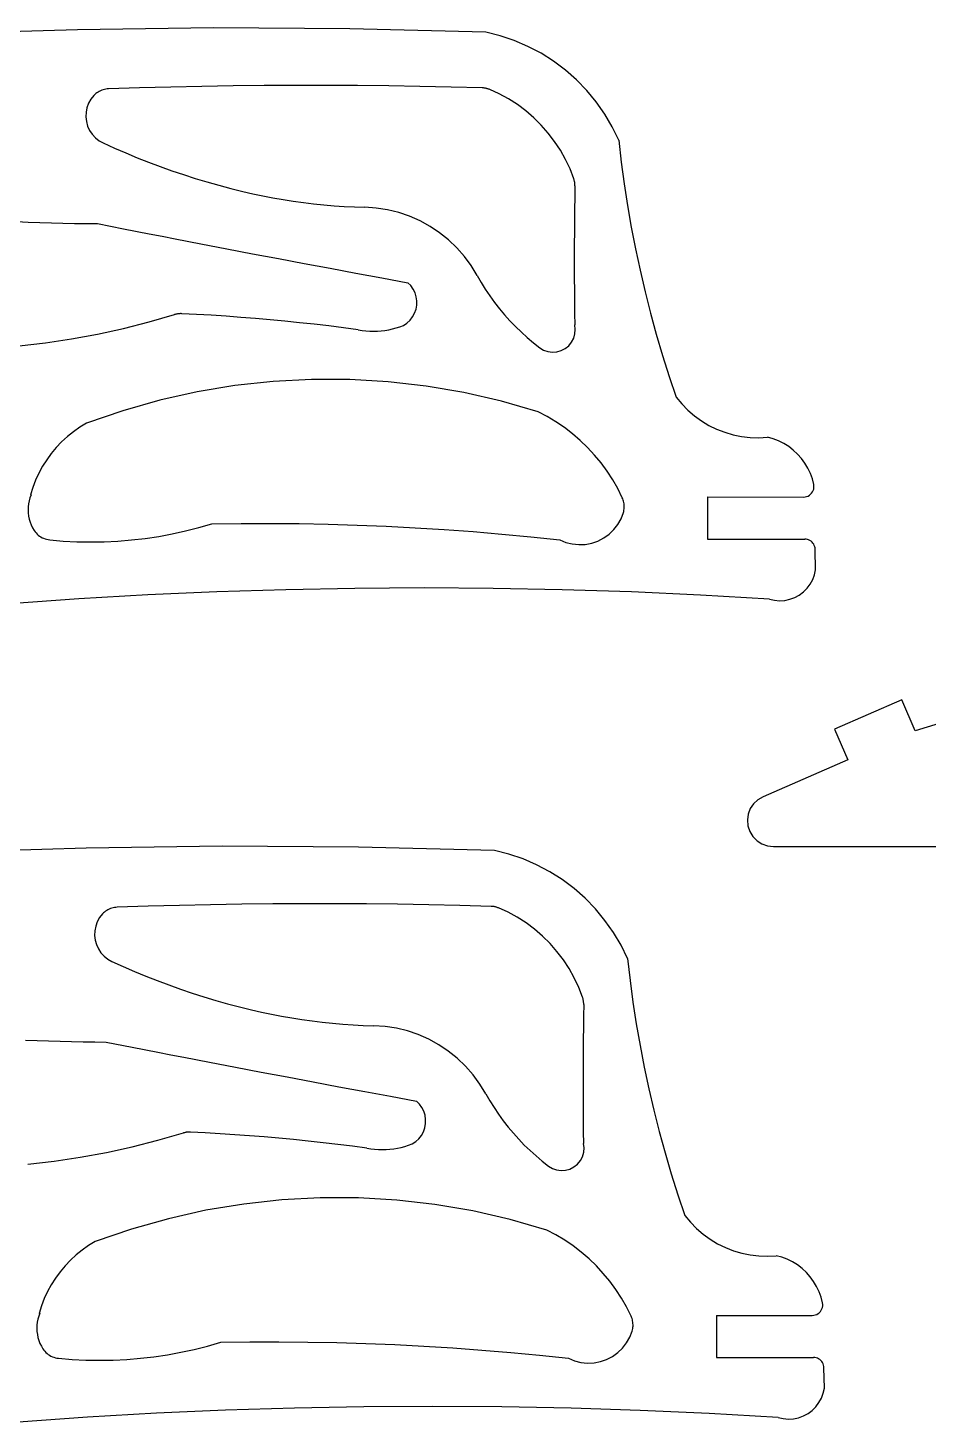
# Model space of a CAD drawing. Header units: millimetres. Extents: x -22 to 17.5, y -7.2 to 9.5.
# Drawn here: x -12.96 to -7.69, y -7.12 to 1.04 of the extents above; entities that cross this region are included whole.
import ezdxf

# ---------------------------------------------------------------- set-up
doc = ezdxf.new("R2010")
doc.units = ezdxf.units.MM
doc.header["$MEASUREMENT"] = 0
doc.layers.get('0').update_dxf_attribs({"linetype": 'CONTINUOUS', "true_color": 0xffffff})

msp = doc.modelspace()

# ---------------------------------------------------------------- linework, layer by layer
for p, q in [((-12.6683, 1.031), (-13.4646, 1.0053)), ((-11.8716, 1.0415), (-12.6683, 1.031)), ((-11.0749, 1.0367), (-11.8716, 1.0415)), ((-10.2784, 1.0166), (-11.0749, 1.0367)), ((-10.1943, 0.9954), (-10.2784, 1.0166)), ((-10.1122, 0.9676), (-10.1943, 0.9954)), ((-10.0325, 0.9333), (-10.1122, 0.9676)), ((-9.9558, 0.8929), (-10.0325, 0.9333)), ((-9.8826, 0.8465), (-9.9558, 0.8929)), ((-9.8132, 0.7945), (-9.8826, 0.8465)), ((-9.7482, 0.7372), (-9.8132, 0.7945)), ((-9.6879, 0.6749), (-9.7482, 0.7372)), ((-12.5604, 0.6564), (-12.5664, 0.6511)), ((-12.554, 0.6614), (-12.5604, 0.6564)), ((-12.5473, 0.6659), (-12.554, 0.6614)), ((-12.5404, 0.6699), (-12.5473, 0.6659)), ((-12.5332, 0.6735), (-12.5404, 0.6699)), ((-12.5257, 0.6766), (-12.5332, 0.6735)), ((-12.5181, 0.6792), (-12.5257, 0.6766)), ((-12.5103, 0.6813), (-12.5181, 0.6792)), ((-12.5024, 0.6829), (-12.5103, 0.6813)), ((-12.4944, 0.684), (-12.5024, 0.6829)), ((-12.4864, 0.6845), (-12.4944, 0.684)), ((-12.3042, 0.6903), (-12.4864, 0.6845)), ((-12.122, 0.6951), (-12.3042, 0.6903)), ((-11.9398, 0.699), (-12.122, 0.6951)), ((-11.7575, 0.7019), (-11.9398, 0.699)), ((-11.5753, 0.7038), (-11.7575, 0.7019)), ((-11.4841, 0.7043), (-11.5753, 0.7038)), ((-11.393, 0.7047), (-11.4841, 0.7043)), ((-11.2107, 0.7047), (-11.393, 0.7047)), ((-11.0285, 0.7037), (-11.2107, 0.7047)), ((-10.8462, 0.7017), (-11.0285, 0.7037)), ((-10.6639, 0.6988), (-10.8462, 0.7017)), ((-10.4817, 0.6949), (-10.6639, 0.6988)), ((-10.2995, 0.69), (-10.4817, 0.6949)), ((-10.2958, 0.6898), (-10.2995, 0.69)), ((-10.2921, 0.6896), (-10.2958, 0.6898)), ((-10.2884, 0.6892), (-10.2921, 0.6896)), ((-10.2847, 0.6887), (-10.2884, 0.6892)), ((-10.2811, 0.6881), (-10.2847, 0.6887)), ((-10.2774, 0.6873), (-10.2811, 0.6881)), ((-10.2738, 0.6865), (-10.2774, 0.6873)), ((-10.2702, 0.6856), (-10.2738, 0.6865)), ((-10.2666, 0.6845), (-10.2702, 0.6856)), ((-10.2631, 0.6833), (-10.2666, 0.6845)), ((-10.2596, 0.6821), (-10.2631, 0.6833)), ((-10.2562, 0.6807), (-10.2596, 0.6821)), ((-10.2001, 0.6551), (-10.2562, 0.6807)), ((-10.146, 0.6257), (-10.2001, 0.6551)), ((-9.6327, 0.608), (-9.6879, 0.6749)), ((-12.6121, 0.5742), (-12.6175, 0.5473)), ((-12.6025, 0.5999), (-12.6121, 0.5742)), ((-12.5891, 0.6238), (-12.6025, 0.5999)), ((-12.5721, 0.6454), (-12.5891, 0.6238)), ((-12.5664, 0.6511), (-12.5721, 0.6454)), ((-10.0941, 0.5925), (-10.146, 0.6257)), ((-10.0447, 0.5557), (-10.0941, 0.5925)), ((-9.583, 0.5369), (-9.6327, 0.608)), ((-12.6175, 0.5473), (-12.6186, 0.5199)), ((-12.6186, 0.5199), (-12.6154, 0.4926)), ((-12.6154, 0.4926), (-12.608, 0.4662)), ((-9.998, 0.5156), (-10.0447, 0.5557)), ((-9.9542, 0.4722), (-9.998, 0.5156)), ((-9.5391, 0.4622), (-9.583, 0.5369)), ((-12.608, 0.4662), (-12.5966, 0.4412)), ((-12.5966, 0.4412), (-12.5814, 0.4184)), ((-12.5814, 0.4184), (-12.5628, 0.3982)), ((-9.9135, 0.4259), (-9.9542, 0.4722)), ((-9.8763, 0.3769), (-9.9135, 0.4259)), ((-9.5012, 0.3842), (-9.5391, 0.4622)), ((-12.5628, 0.3982), (-12.5413, 0.3812)), ((-12.5413, 0.3812), (-12.5174, 0.3677)), ((-12.5174, 0.3677), (-12.4517, 0.3379)), ((-12.4517, 0.3379), (-12.3855, 0.3092)), ((-9.8425, 0.3254), (-9.8763, 0.3769)), ((-9.5012, 0.3842), (-9.4865, 0.2563)), ((-12.3855, 0.3092), (-12.3188, 0.2816)), ((-12.3188, 0.2816), (-12.2517, 0.2551)), ((-12.2517, 0.2551), (-12.1841, 0.2297)), ((-9.8125, 0.2716), (-9.8425, 0.3254)), ((-9.7863, 0.2158), (-9.8125, 0.2716)), ((-9.4865, 0.2563), (-9.4693, 0.1287)), ((-12.1841, 0.2297), (-12.1162, 0.2055)), ((-12.1162, 0.2055), (-12.0478, 0.1824)), ((-12.0478, 0.1824), (-11.9791, 0.1604)), ((-9.7641, 0.1583), (-9.7863, 0.2158)), ((-11.9791, 0.1604), (-11.91, 0.1396)), ((-11.91, 0.1396), (-11.8406, 0.1199)), ((-11.8406, 0.1199), (-11.7708, 0.1015)), ((-11.7708, 0.1015), (-11.7008, 0.0841)), ((-11.7008, 0.0841), (-11.6422, 0.0707)), ((-9.763, 0.1549), (-9.7641, 0.1583)), ((-9.762, 0.1515), (-9.763, 0.1549)), ((-9.7611, 0.148), (-9.762, 0.1515)), ((-9.7602, 0.1445), (-9.7611, 0.148)), ((-9.7595, 0.141), (-9.7602, 0.1445)), ((-9.7589, 0.1375), (-9.7595, 0.141)), ((-9.7584, 0.1339), (-9.7589, 0.1375)), ((-9.7574, 0.1161), (-9.7585, 0.0482)), ((-9.758, 0.1304), (-9.7584, 0.1339)), ((-9.7577, 0.1268), (-9.758, 0.1304)), ((-9.7575, 0.1232), (-9.7577, 0.1268)), ((-9.7574, 0.1196), (-9.7575, 0.1232)), ((-9.7574, 0.1161), (-9.7574, 0.1196)), ((-9.4693, 0.1287), (-9.4497, 0.0014)), ((-11.6422, 0.0707), (-11.5833, 0.0583)), ((-11.5833, 0.0583), (-11.5243, 0.0469)), ((-11.5243, 0.0469), (-11.465, 0.0365)), ((-11.465, 0.0365), (-11.4056, 0.0272)), ((-11.4056, 0.0272), (-11.3461, 0.019)), ((-11.3461, 0.019), (-11.2864, 0.0117)), ((-11.2864, 0.0117), (-11.2265, 0.0056)), ((-11.2265, 0.0056), (-11.1666, 0.0004)), ((-11.1666, 0.0004), (-11.1066, -0.0037)), ((-9.7585, 0.0482), (-9.7595, -0.0196)), ((-9.4497, 0.0014), (-9.4276, -0.1254)), ((-11.1066, -0.0037), (-11.0465, -0.0067)), ((-11.0465, -0.0067), (-10.9864, -0.0087)), ((-10.9196, -0.0132), (-10.9864, -0.0087)), ((-10.8534, -0.0235), (-10.9196, -0.0132)), ((-10.7883, -0.0396), (-10.8534, -0.0235)), ((-10.7249, -0.0612), (-10.7883, -0.0396)), ((-10.6636, -0.0882), (-10.7249, -0.0612)), ((-9.7595, -0.0196), (-9.7602, -0.0874)), ((-13.0229, -0.0927), (-12.9554, -0.0956)), ((-12.9554, -0.0956), (-12.8878, -0.0981)), ((-12.8878, -0.0981), (-12.8203, -0.1002)), ((-12.8203, -0.1002), (-12.7527, -0.1019)), ((-12.7527, -0.1019), (-12.6852, -0.1032)), ((-12.6852, -0.1032), (-12.6176, -0.104)), ((-12.6176, -0.104), (-12.55, -0.1045)), ((-12.55, -0.1045), (-12.399, -0.1342)), ((-12.399, -0.1342), (-12.2479, -0.1638)), ((-10.6049, -0.1205), (-10.6636, -0.0882)), ((-10.5492, -0.1577), (-10.6049, -0.1205)), ((-10.497, -0.1997), (-10.5492, -0.1577)), ((-9.7608, -0.1552), (-9.7612, -0.223)), ((-9.7602, -0.0874), (-9.7608, -0.1552)), ((-9.4276, -0.1254), (-9.4032, -0.2519)), ((-12.2479, -0.1638), (-12.1723, -0.1785)), ((-12.1723, -0.1785), (-12.0968, -0.1932)), ((-12.0968, -0.1932), (-11.9456, -0.2224)), ((-11.9456, -0.2224), (-11.7945, -0.2514)), ((-10.4486, -0.246), (-10.497, -0.1997)), ((-9.7612, -0.223), (-9.7613, -0.2908)), ((-11.7945, -0.2514), (-11.6433, -0.2803)), ((-11.6433, -0.2803), (-11.4921, -0.309)), ((-11.4921, -0.309), (-11.3408, -0.3376)), ((-10.4043, -0.2963), (-10.4486, -0.246)), ((-10.3647, -0.3503), (-10.4043, -0.2963)), ((-9.7613, -0.2908), (-9.7614, -0.3586)), ((-9.4032, -0.2519), (-9.3763, -0.3778)), ((-11.3408, -0.3376), (-11.1895, -0.366)), ((-11.1895, -0.366), (-11.0382, -0.3942)), ((-11.0382, -0.3942), (-10.8868, -0.4223)), ((-10.3299, -0.4076), (-10.3647, -0.3503)), ((-10.3299, -0.4076), (-10.3065, -0.4483)), ((-9.7614, -0.3586), (-9.7612, -0.4264)), ((-9.3763, -0.3778), (-9.347, -0.5032)), ((-10.8868, -0.4223), (-10.7354, -0.4502)), ((-10.7181, -0.4676), (-10.7354, -0.4502)), ((-10.7037, -0.4875), (-10.7181, -0.4676)), ((-10.6927, -0.5095), (-10.7037, -0.4875)), ((-10.3065, -0.4483), (-10.2817, -0.4883)), ((-10.2817, -0.4883), (-10.2555, -0.5273)), ((-9.7612, -0.4264), (-9.7608, -0.4942)), ((-10.6854, -0.533), (-10.6927, -0.5095)), ((-10.6819, -0.5573), (-10.6854, -0.533)), ((-10.6824, -0.5819), (-10.6819, -0.5573)), ((-10.2555, -0.5273), (-10.2279, -0.5654)), ((-10.2279, -0.5654), (-10.199, -0.6025)), ((-9.7608, -0.4942), (-9.7603, -0.5621)), ((-9.7603, -0.5621), (-9.7595, -0.6299)), ((-9.347, -0.5032), (-9.3154, -0.628)), ((-12.248, -0.6798), (-12.0991, -0.6369)), ((-12.0957, -0.6359), (-12.0991, -0.6369)), ((-12.0923, -0.635), (-12.0957, -0.6359)), ((-12.0888, -0.6342), (-12.0923, -0.635)), ((-12.0854, -0.6335), (-12.0888, -0.6342)), ((-12.0819, -0.6329), (-12.0854, -0.6335)), ((-12.0784, -0.6324), (-12.0819, -0.6329)), ((-12.0749, -0.6321), (-12.0784, -0.6324)), ((-12.0714, -0.6318), (-12.0749, -0.6321)), ((-12.0679, -0.6316), (-12.0714, -0.6318)), ((-12.0643, -0.6315), (-12.0679, -0.6316)), ((-12.0608, -0.6315), (-12.0643, -0.6315)), ((-12.0573, -0.6316), (-12.0608, -0.6315)), ((-11.971, -0.6361), (-12.0573, -0.6316)), ((-11.8847, -0.6412), (-11.971, -0.6361)), ((-11.7985, -0.6469), (-11.8847, -0.6412)), ((-11.7124, -0.6532), (-11.7985, -0.6469)), ((-10.7219, -0.6702), (-10.7068, -0.6508)), ((-10.7068, -0.6508), (-10.695, -0.6293)), ((-10.695, -0.6293), (-10.6868, -0.6061)), ((-10.6868, -0.6061), (-10.6824, -0.5819)), ((-10.199, -0.6025), (-10.1689, -0.6386)), ((-10.1689, -0.6386), (-10.1374, -0.6735)), ((-9.7595, -0.6299), (-9.7586, -0.6977)), ((-9.3154, -0.628), (-9.2814, -0.7521)), ((-12.5497, -0.7507), (-12.3983, -0.7178)), ((-12.3983, -0.7178), (-12.248, -0.6798)), ((-11.6262, -0.6601), (-11.7124, -0.6532)), ((-11.5402, -0.6676), (-11.6262, -0.6601)), ((-11.4542, -0.6757), (-11.5402, -0.6676)), ((-11.3682, -0.6844), (-11.4542, -0.6757)), ((-11.2823, -0.6938), (-11.3682, -0.6844)), ((-11.1965, -0.7037), (-11.2823, -0.6938)), ((-11.1107, -0.7143), (-11.1965, -0.7037)), ((-11.0251, -0.7255), (-11.1107, -0.7143)), ((-11.0251, -0.7255), (-11.0029, -0.7292)), ((-11.0029, -0.7292), (-10.9806, -0.7319)), ((-10.9806, -0.7319), (-10.9582, -0.7335)), ((-10.9582, -0.7335), (-10.9358, -0.7341)), ((-10.9358, -0.7341), (-10.9133, -0.7336)), ((-10.9133, -0.7336), (-10.8909, -0.732)), ((-10.8909, -0.732), (-10.8687, -0.7294)), ((-10.8687, -0.7294), (-10.8465, -0.7257)), ((-10.8465, -0.7257), (-10.8246, -0.721)), ((-10.8246, -0.721), (-10.8029, -0.7152)), ((-10.8029, -0.7152), (-10.7815, -0.7084)), ((-10.7815, -0.7084), (-10.7604, -0.7006)), ((-10.7604, -0.7006), (-10.7399, -0.687)), ((-10.7399, -0.687), (-10.7219, -0.6702)), ((-10.1374, -0.6735), (-10.1048, -0.7074)), ((-10.1048, -0.7074), (-10.071, -0.7401)), ((-9.7553, -0.7239), (-9.7586, -0.6977)), ((-9.7573, -0.7502), (-9.7553, -0.7239)), ((-13.0095, -0.8191), (-12.8555, -0.8014)), ((-12.8555, -0.8014), (-12.7022, -0.7786)), ((-12.7022, -0.7786), (-12.5497, -0.7507)), ((-10.071, -0.7401), (-10.0361, -0.7716)), ((-10.0361, -0.7716), (-10.0001, -0.8018)), ((-10.0001, -0.8018), (-9.963, -0.8307)), ((-9.7937, -0.8193), (-9.7769, -0.7989)), ((-9.7769, -0.7989), (-9.7646, -0.7755)), ((-9.7646, -0.7755), (-9.7573, -0.7502)), ((-9.2814, -0.7521), (-9.245, -0.8757)), ((-9.963, -0.8307), (-9.9405, -0.8444)), ((-9.9405, -0.8444), (-9.9156, -0.8532)), ((-9.9156, -0.8532), (-9.8894, -0.8568)), ((-9.8894, -0.8568), (-9.8631, -0.855)), ((-9.8631, -0.855), (-9.8377, -0.8479)), ((-9.8377, -0.8479), (-9.8142, -0.8358)), ((-9.8142, -0.8358), (-9.7937, -0.8193)), ((-9.245, -0.8757), (-9.2062, -0.9984)), ((-11.7461, -1.0526), (-11.9674, -1.0894)), ((-11.5231, -1.0282), (-11.7461, -1.0526)), ((-11.299, -1.0162), (-11.5231, -1.0282)), ((-11.0746, -1.0168), (-11.299, -1.0162)), ((-10.8507, -1.0299), (-11.0746, -1.0168)), ((-10.6277, -1.0554), (-10.8507, -1.0299)), ((-10.4066, -1.0934), (-10.6277, -1.0554)), ((-9.2062, -0.9984), (-9.1651, -1.1205)), ((-12.1864, -1.1386), (-12.4022, -1.1998)), ((-11.9674, -1.0894), (-12.1864, -1.1386)), ((-10.1879, -1.1436), (-10.4066, -1.0934)), ((-9.1651, -1.1205), (-9.1329, -1.1597)), ((-12.4022, -1.1998), (-12.6143, -1.2731)), ((-9.9724, -1.206), (-10.1879, -1.1436)), ((-9.9195, -1.2339), (-9.9724, -1.206)), ((-9.1329, -1.1597), (-9.0974, -1.1961)), ((-9.0974, -1.1961), (-9.059, -1.2293)), ((-12.6534, -1.2965), (-12.6908, -1.3225)), ((-12.6143, -1.2731), (-12.6534, -1.2965)), ((-9.8683, -1.2647), (-9.9195, -1.2339)), ((-9.8189, -1.2983), (-9.8683, -1.2647)), ((-9.7715, -1.3347), (-9.8189, -1.2983)), ((-9.059, -1.2293), (-9.0178, -1.2591)), ((-9.0178, -1.2591), (-8.9743, -1.2853)), ((-8.9743, -1.2853), (-8.9287, -1.3077)), ((-12.76, -1.3818), (-12.7915, -1.4147)), ((-12.7264, -1.351), (-12.76, -1.3818)), ((-12.6908, -1.3225), (-12.7264, -1.351)), ((-9.7262, -1.3737), (-9.7715, -1.3347)), ((-9.6832, -1.4152), (-9.7262, -1.3737)), ((-8.9287, -1.3077), (-8.8813, -1.3261)), ((-8.8813, -1.3261), (-8.8326, -1.3405)), ((-8.8326, -1.3405), (-8.7828, -1.3506)), ((-8.7828, -1.3506), (-8.7324, -1.3564)), ((-8.7324, -1.3564), (-8.6816, -1.358)), ((-8.6816, -1.358), (-8.6308, -1.3552)), ((-8.5981, -1.3643), (-8.6308, -1.3552)), ((-8.5663, -1.3765), (-8.5981, -1.3643)), ((-8.5358, -1.3917), (-8.5663, -1.3765)), ((-12.8208, -1.4497), (-12.8476, -1.4865)), ((-12.7915, -1.4147), (-12.8208, -1.4497)), ((-9.6427, -1.4591), (-9.6832, -1.4152)), ((-9.6046, -1.5052), (-9.6427, -1.4591)), ((-8.507, -1.4097), (-8.5358, -1.3917)), ((-8.4799, -1.4303), (-8.507, -1.4097)), ((-8.455, -1.4535), (-8.4799, -1.4303)), ((-8.4323, -1.4789), (-8.455, -1.4535)), ((-12.872, -1.525), (-12.8937, -1.5651)), ((-12.8476, -1.4865), (-12.872, -1.525)), ((-9.5692, -1.5534), (-9.6046, -1.5052)), ((-8.4122, -1.5063), (-8.4323, -1.4789)), ((-8.3948, -1.5356), (-8.4122, -1.5063)), ((-8.3802, -1.5663), (-8.3948, -1.5356)), ((-12.9127, -1.6066), (-12.9289, -1.6492)), ((-12.8937, -1.5651), (-12.9127, -1.6066)), ((-9.5366, -1.6035), (-9.5692, -1.5534)), ((-9.5069, -1.6553), (-9.5366, -1.6035)), ((-8.3687, -1.5983), (-8.3802, -1.5663)), ((-8.3602, -1.6313), (-8.3687, -1.5983)), ((-8.359, -1.6402), (-8.3602, -1.6313)), ((-12.9453, -1.7088), (-12.9503, -1.7263)), ((-12.9389, -1.6918), (-12.9453, -1.7088)), ((-12.9289, -1.6492), (-12.9422, -1.6928)), ((-12.9422, -1.6928), (-12.9389, -1.6918)), ((-9.4802, -1.7088), (-9.5069, -1.6553)), ((-9.4772, -1.7156), (-9.4802, -1.7088)), ((-8.9812, -1.7045), (-8.9814, -1.9508)), ((-8.9812, -1.7045), (-8.4203, -1.7049)), ((-8.4203, -1.7049), (-8.4112, -1.7043)), ((-8.4112, -1.7043), (-8.4024, -1.7023)), ((-8.4024, -1.7023), (-8.3939, -1.699)), ((-8.3939, -1.699), (-8.3861, -1.6946)), ((-8.3861, -1.6946), (-8.3789, -1.689)), ((-8.3789, -1.689), (-8.3727, -1.6824)), ((-8.3727, -1.6824), (-8.3675, -1.675)), ((-8.3675, -1.675), (-8.3635, -1.6669)), ((-8.3635, -1.6669), (-8.3607, -1.6582)), ((-8.3607, -1.6582), (-8.3592, -1.6493)), ((-8.3592, -1.6493), (-8.359, -1.6402)), ((-12.956, -1.7621), (-12.9566, -1.7803)), ((-12.9566, -1.7803), (-12.9558, -1.7984)), ((-12.9539, -1.7441), (-12.956, -1.7621)), ((-12.9503, -1.7263), (-12.9539, -1.7441)), ((-9.4747, -1.7227), (-9.4772, -1.7156)), ((-9.4726, -1.7298), (-9.4747, -1.7227)), ((-9.474, -1.7962), (-9.4721, -1.789)), ((-9.471, -1.7371), (-9.4726, -1.7298)), ((-9.4721, -1.789), (-9.4706, -1.7817)), ((-9.4698, -1.7445), (-9.471, -1.7371)), ((-9.4706, -1.7817), (-9.4695, -1.7743)), ((-9.469, -1.7519), (-9.4698, -1.7445)), ((-9.4695, -1.7743), (-9.4689, -1.7669)), ((-9.4687, -1.7594), (-9.469, -1.7519)), ((-9.4689, -1.7669), (-9.4687, -1.7594)), ((-12.9558, -1.7984), (-12.9535, -1.8164)), ((-12.9535, -1.8164), (-12.9497, -1.8342)), ((-12.9497, -1.8342), (-12.9445, -1.8516)), ((-12.9445, -1.8516), (-12.9379, -1.8685)), ((-12.9379, -1.8685), (-12.9299, -1.8848)), ((-11.9576, -1.8842), (-11.8807, -1.8621)), ((-11.8807, -1.8621), (-11.7108, -1.8598)), ((-11.7108, -1.8598), (-11.541, -1.8594)), ((-11.541, -1.8594), (-11.3712, -1.8608)), ((-11.3712, -1.8608), (-11.2014, -1.864)), ((-11.2014, -1.864), (-11.0316, -1.8691)), ((-11.0316, -1.8691), (-10.8619, -1.876)), ((-10.8619, -1.876), (-10.6923, -1.8847)), ((-9.5302, -1.8958), (-9.5067, -1.8655)), ((-9.5067, -1.8655), (-9.4879, -1.832)), ((-9.4879, -1.832), (-9.474, -1.7962)), ((-12.9299, -1.8848), (-12.9207, -1.9005)), ((-12.9207, -1.9005), (-12.9154, -1.9079)), ((-12.9154, -1.9079), (-12.9096, -1.915)), ((-12.9096, -1.915), (-12.9033, -1.9216)), ((-12.9033, -1.9216), (-12.8965, -1.9277)), ((-12.8965, -1.9277), (-12.8893, -1.9333)), ((-12.8893, -1.9333), (-12.8817, -1.9384)), ((-12.8817, -1.9384), (-12.8737, -1.9429)), ((-12.8737, -1.9429), (-12.8654, -1.9467)), ((-12.8654, -1.9467), (-12.8568, -1.9499)), ((-12.8568, -1.9499), (-12.8481, -1.9525)), ((-12.8481, -1.9525), (-12.8391, -1.9545)), ((-12.8391, -1.9545), (-12.8301, -1.9557)), ((-12.8301, -1.9557), (-12.7503, -1.9624)), ((-12.4305, -1.9626), (-12.3507, -1.956)), ((-12.3507, -1.956), (-12.2712, -1.9469)), ((-12.2712, -1.9469), (-12.1921, -1.9351)), ((-12.1921, -1.9351), (-12.1134, -1.9207)), ((-12.1134, -1.9207), (-12.0352, -1.9037)), ((-12.0352, -1.9037), (-11.9576, -1.8842)), ((-10.6923, -1.8847), (-10.5228, -1.8953)), ((-10.5228, -1.8953), (-10.3534, -1.9077)), ((-10.3534, -1.9077), (-10.1842, -1.9219)), ((-10.1842, -1.9219), (-10.0151, -1.938)), ((-10.0151, -1.938), (-9.8462, -1.9559)), ((-9.8462, -1.9559), (-9.8107, -1.9705)), ((-9.623, -1.9625), (-9.589, -1.9448)), ((-9.589, -1.9448), (-9.5578, -1.9224)), ((-9.5578, -1.9224), (-9.5302, -1.8958)), ((-8.9814, -1.9508), (-8.4133, -1.9513)), ((-8.4054, -1.9518), (-8.4133, -1.9513)), ((-8.3977, -1.9533), (-8.4054, -1.9518)), ((-8.3902, -1.9558), (-8.3977, -1.9533)), ((-8.3831, -1.9593), (-8.3902, -1.9558)), ((-12.7503, -1.9624), (-12.6704, -1.9664)), ((-12.6704, -1.9664), (-12.5904, -1.9677)), ((-12.5904, -1.9677), (-12.5104, -1.9665)), ((-12.5104, -1.9665), (-12.4305, -1.9626)), ((-9.8107, -1.9705), (-9.7735, -1.9799)), ((-9.7735, -1.9799), (-9.7353, -1.9838)), ((-9.7353, -1.9838), (-9.697, -1.9822)), ((-9.697, -1.9822), (-9.6593, -1.975)), ((-9.6593, -1.975), (-9.623, -1.9625)), ((-8.3765, -1.9636), (-8.3831, -1.9593)), ((-8.3705, -1.9687), (-8.3765, -1.9636)), ((-8.3652, -1.9746), (-8.3705, -1.9687)), ((-8.3607, -1.9811), (-8.3652, -1.9746)), ((-8.3571, -1.9882), (-8.3607, -1.9811)), ((-8.3545, -1.9956), (-8.3571, -1.9882)), ((-8.3528, -2.0033), (-8.3545, -1.9956)), ((-8.3521, -2.0112), (-8.3528, -2.0033)), ((-8.3494, -2.1302), (-8.3521, -2.0112)), ((-8.381, -2.215), (-8.3664, -2.1883)), ((-8.3664, -2.1883), (-8.3558, -2.1599)), ((-8.3558, -2.1599), (-8.3494, -2.1302)), ((-12.2564, -2.2781), (-12.66, -2.3012)), ((-11.8525, -2.2601), (-12.2564, -2.2781)), ((-11.4485, -2.2473), (-11.8525, -2.2601)), ((-11.0443, -2.2396), (-11.4485, -2.2473)), ((-10.64, -2.2372), (-11.0443, -2.2396)), ((-10.2358, -2.2399), (-10.64, -2.2372)), ((-9.8316, -2.2478), (-10.2358, -2.2399)), ((-9.4275, -2.2608), (-9.8316, -2.2478)), ((-9.0237, -2.2791), (-9.4275, -2.2608)), ((-8.6201, -2.3025), (-9.0237, -2.2791)), ((-8.4718, -2.2931), (-8.4451, -2.2787)), ((-8.4451, -2.2787), (-8.4207, -2.2606)), ((-8.4207, -2.2606), (-8.3992, -2.2392)), ((-8.3992, -2.2392), (-8.381, -2.215)), ((-12.66, -2.3012), (-13.0633, -2.3295)), ((-8.6201, -2.3025), (-8.5905, -2.3092)), ((-8.5905, -2.3092), (-8.5603, -2.3117)), ((-8.5603, -2.3117), (-8.53, -2.3098)), ((-8.53, -2.3098), (-8.5003, -2.3035)), ((-8.5003, -2.3035), (-8.4718, -2.2931)), ((-7.8458, -2.893), (-8.2391, -3.064)), ((-7.7676, -3.0728), (-7.8458, -2.893)), ((-7.0586, -2.8608), (-7.7676, -3.0728)), ((-8.2391, -3.064), (-8.1609, -3.2438)), ((-8.1609, -3.2438), (-8.6572, -3.4596)), ((-8.7123, -3.5005), (-8.7315, -3.5291)), ((-8.687, -3.4769), (-8.7123, -3.5005)), ((-8.6572, -3.4596), (-8.687, -3.4769)), ((-8.7438, -3.5614), (-8.7485, -3.5956)), ((-8.7315, -3.5291), (-8.7438, -3.5614)), ((-8.7485, -3.5956), (-8.7453, -3.63)), ((-8.7453, -3.63), (-8.7345, -3.6628)), ((-8.7345, -3.6628), (-8.7166, -3.6923)), ((-11.8205, -3.7496), (-12.6171, -3.76)), ((-11.0237, -3.7544), (-11.8205, -3.7496)), ((-10.2272, -3.7744), (-11.0237, -3.7544)), ((-8.7166, -3.6923), (-8.6924, -3.7169)), ((-8.6924, -3.7169), (-8.6634, -3.7355)), ((-8.6634, -3.7355), (-8.6308, -3.7471)), ((-8.6308, -3.7471), (-8.5965, -3.751)), ((-8.5965, -3.751), (-7.5076, -3.751)), ((-12.6171, -3.76), (-13.4135, -3.7858)), ((-10.1432, -3.7957), (-10.2272, -3.7744)), ((-10.061, -3.8235), (-10.1432, -3.7957)), ((-9.9814, -3.8577), (-10.061, -3.8235)), ((-9.9047, -3.8982), (-9.9814, -3.8577)), ((-9.8314, -3.9445), (-9.9047, -3.8982)), ((-9.7621, -3.9965), (-9.8314, -3.9445)), ((-9.697, -4.0539), (-9.7621, -3.9965)), ((-9.6367, -4.1162), (-9.697, -4.0539)), ((-12.5209, -4.1457), (-12.5379, -4.1672)), ((-12.5153, -4.14), (-12.5209, -4.1457)), ((-12.5092, -4.1346), (-12.5153, -4.14)), ((-12.5029, -4.1297), (-12.5092, -4.1346)), ((-12.4962, -4.1252), (-12.5029, -4.1297)), ((-12.4892, -4.1212), (-12.4962, -4.1252)), ((-12.482, -4.1176), (-12.4892, -4.1212)), ((-12.4746, -4.1145), (-12.482, -4.1176)), ((-12.467, -4.1118), (-12.4746, -4.1145)), ((-12.4592, -4.1097), (-12.467, -4.1118)), ((-12.4513, -4.1081), (-12.4592, -4.1097)), ((-12.4433, -4.1071), (-12.4513, -4.1081)), ((-12.4353, -4.1065), (-12.4433, -4.1071)), ((-12.2531, -4.1007), (-12.4353, -4.1065)), ((-12.0709, -4.0959), (-12.2531, -4.1007)), ((-11.8886, -4.0921), (-12.0709, -4.0959)), ((-11.7064, -4.0892), (-11.8886, -4.0921)), ((-11.5241, -4.0873), (-11.7064, -4.0892)), ((-11.433, -4.0868), (-11.5241, -4.0873)), ((-11.3418, -4.0863), (-11.433, -4.0868)), ((-11.1596, -4.0864), (-11.3418, -4.0863)), ((-10.9773, -4.0874), (-11.1596, -4.0864)), ((-10.795, -4.0893), (-10.9773, -4.0874)), ((-10.6128, -4.0923), (-10.795, -4.0893)), ((-10.4306, -4.0962), (-10.6128, -4.0923)), ((-10.2483, -4.1011), (-10.4306, -4.0962)), ((-10.2446, -4.1012), (-10.2483, -4.1011)), ((-10.2409, -4.1015), (-10.2446, -4.1012)), ((-10.2372, -4.1019), (-10.2409, -4.1015)), ((-10.2336, -4.1024), (-10.2372, -4.1019)), ((-10.2299, -4.103), (-10.2336, -4.1024)), ((-10.2263, -4.1037), (-10.2299, -4.103)), ((-10.2226, -4.1046), (-10.2263, -4.1037)), ((-10.2191, -4.1055), (-10.2226, -4.1046)), ((-10.2155, -4.1066), (-10.2191, -4.1055)), ((-10.212, -4.1077), (-10.2155, -4.1066)), ((-10.2085, -4.109), (-10.212, -4.1077)), ((-10.205, -4.1104), (-10.2085, -4.109)), ((-10.149, -4.1359), (-10.205, -4.1104)), ((-10.0949, -4.1654), (-10.149, -4.1359)), ((-9.5816, -4.1831), (-9.6367, -4.1162)), ((-12.5663, -4.2438), (-12.5674, -4.2712)), ((-12.5609, -4.2169), (-12.5663, -4.2438)), ((-12.5514, -4.1912), (-12.5609, -4.2169)), ((-12.5379, -4.1672), (-12.5514, -4.1912)), ((-10.043, -4.1986), (-10.0949, -4.1654)), ((-9.9935, -4.2353), (-10.043, -4.1986)), ((-9.9468, -4.2755), (-9.9935, -4.2353)), ((-9.5319, -4.2541), (-9.5816, -4.1831)), ((-12.5674, -4.2712), (-12.5643, -4.2985)), ((-12.5643, -4.2985), (-12.5569, -4.3249)), ((-12.5569, -4.3249), (-12.5454, -4.3498)), ((-9.903, -4.3188), (-9.9468, -4.2755)), ((-9.8624, -4.3651), (-9.903, -4.3188)), ((-9.4879, -4.3289), (-9.5319, -4.2541)), ((-12.5454, -4.3498), (-12.5302, -4.3727)), ((-12.5302, -4.3727), (-12.5116, -4.3929)), ((-12.5116, -4.3929), (-12.4901, -4.4099)), ((-9.8251, -4.4142), (-9.8624, -4.3651)), ((-9.4501, -4.4069), (-9.4879, -4.3289)), ((-9.4501, -4.4069), (-9.4353, -4.5348)), ((-12.4901, -4.4099), (-12.4662, -4.4234)), ((-12.4662, -4.4234), (-12.4005, -4.4532)), ((-12.4005, -4.4532), (-12.3343, -4.4819)), ((-12.3343, -4.4819), (-12.2677, -4.5095)), ((-9.7914, -4.4657), (-9.8251, -4.4142)), ((-9.7613, -4.5195), (-9.7914, -4.4657)), ((-12.2677, -4.5095), (-12.2005, -4.536)), ((-12.2005, -4.536), (-12.133, -4.5614)), ((-12.133, -4.5614), (-12.065, -4.5856)), ((-9.7352, -4.5753), (-9.7613, -4.5195)), ((-9.4353, -4.5348), (-9.4181, -4.6624)), ((-12.065, -4.5856), (-11.9967, -4.6087)), ((-11.9967, -4.6087), (-11.928, -4.6307)), ((-11.928, -4.6307), (-11.8589, -4.6515)), ((-11.8589, -4.6515), (-11.7894, -4.6711)), ((-9.713, -4.6328), (-9.7352, -4.5753)), ((-9.7119, -4.6362), (-9.713, -4.6328)), ((-9.7108, -4.6396), (-9.7119, -4.6362)), ((-9.7099, -4.6431), (-9.7108, -4.6396)), ((-9.7091, -4.6465), (-9.7099, -4.6431)), ((-9.7084, -4.6501), (-9.7091, -4.6465)), ((-9.7078, -4.6536), (-9.7084, -4.6501)), ((-11.7894, -4.6711), (-11.7197, -4.6896)), ((-11.7197, -4.6896), (-11.6497, -4.7069)), ((-11.6497, -4.7069), (-11.591, -4.7204)), ((-11.591, -4.7204), (-11.5322, -4.7328)), ((-11.5322, -4.7328), (-11.4731, -4.7442)), ((-9.7073, -4.6571), (-9.7078, -4.6536)), ((-9.7063, -4.675), (-9.7074, -4.7428)), ((-9.7068, -4.6607), (-9.7073, -4.6571)), ((-9.7065, -4.6643), (-9.7068, -4.6607)), ((-9.7063, -4.6678), (-9.7065, -4.6643)), ((-9.7063, -4.6714), (-9.7063, -4.6678)), ((-9.7063, -4.675), (-9.7063, -4.6714)), ((-9.4181, -4.6624), (-9.3985, -4.7896)), ((-11.4731, -4.7442), (-11.4139, -4.7545)), ((-11.4139, -4.7545), (-11.3545, -4.7638)), ((-11.3545, -4.7638), (-11.2949, -4.7721)), ((-11.2949, -4.7721), (-11.2352, -4.7793)), ((-11.2352, -4.7793), (-11.1754, -4.7855)), ((-11.1754, -4.7855), (-11.1155, -4.7906)), ((-11.1155, -4.7906), (-11.0555, -4.7947)), ((-11.0555, -4.7947), (-10.9954, -4.7978)), ((-10.9954, -4.7978), (-10.9353, -4.7997)), ((-10.8684, -4.8043), (-10.9353, -4.7997)), ((-10.8022, -4.8146), (-10.8684, -4.8043)), ((-10.7372, -4.8306), (-10.8022, -4.8146)), ((-9.7083, -4.8106), (-9.7091, -4.8784)), ((-9.7074, -4.7428), (-9.7083, -4.8106)), ((-9.3985, -4.7896), (-9.3765, -4.9165)), ((-12.9717, -4.8838), (-12.9042, -4.8867)), ((-12.9042, -4.8867), (-12.8367, -4.8892)), ((-12.8367, -4.8892), (-12.7691, -4.8913)), ((-12.7691, -4.8913), (-12.7016, -4.893)), ((-12.7016, -4.893), (-12.634, -4.8942)), ((-12.634, -4.8942), (-12.5664, -4.8951)), ((-12.5664, -4.8951), (-12.4989, -4.8956)), ((-12.4989, -4.8956), (-12.3478, -4.9253)), ((-10.6738, -4.8522), (-10.7372, -4.8306)), ((-10.6125, -4.8793), (-10.6738, -4.8522)), ((-10.5538, -4.9116), (-10.6125, -4.8793)), ((-9.7091, -4.8784), (-9.7096, -4.9462)), ((-12.3478, -4.9253), (-12.1967, -4.9548)), ((-12.1967, -4.9548), (-12.1212, -4.9695)), ((-12.1212, -4.9695), (-12.0456, -4.9842)), ((-10.4981, -4.9488), (-10.5538, -4.9116)), ((-10.4458, -4.9907), (-10.4981, -4.9488)), ((-9.7096, -4.9462), (-9.71, -5.0141)), ((-9.3765, -4.9165), (-9.352, -5.0429)), ((-12.0456, -4.9842), (-11.8945, -5.0134)), ((-11.8945, -5.0134), (-11.7433, -5.0425)), ((-11.7433, -5.0425), (-11.5921, -5.0714)), ((-10.3974, -5.0371), (-10.4458, -4.9907)), ((-10.3532, -5.0874), (-10.3974, -5.0371)), ((-9.71, -5.0141), (-9.7102, -5.0819)), ((-9.352, -5.0429), (-9.3252, -5.1688)), ((-11.5921, -5.0714), (-11.4409, -5.1001)), ((-11.4409, -5.1001), (-11.2896, -5.1287)), ((-11.2896, -5.1287), (-11.1383, -5.1571)), ((-10.3135, -5.1414), (-10.3532, -5.0874)), ((-10.2787, -5.1986), (-10.3135, -5.1414)), ((-9.7102, -5.0819), (-9.7102, -5.1497)), ((-11.1383, -5.1571), (-10.987, -5.1853)), ((-10.987, -5.1853), (-10.8357, -5.2133)), ((-10.8357, -5.2133), (-10.6843, -5.2412)), ((-10.2787, -5.1986), (-10.2553, -5.2394)), ((-9.7102, -5.1497), (-9.71, -5.2175)), ((-9.71, -5.2175), (-9.7097, -5.2853)), ((-9.3252, -5.1688), (-9.2959, -5.2942)), ((-10.6669, -5.2586), (-10.6843, -5.2412)), ((-10.6525, -5.2786), (-10.6669, -5.2586)), ((-10.6415, -5.3006), (-10.6525, -5.2786)), ((-10.6342, -5.3241), (-10.6415, -5.3006)), ((-10.2553, -5.2394), (-10.2305, -5.2793)), ((-10.2305, -5.2793), (-10.2043, -5.3184)), ((-9.7097, -5.2853), (-9.7091, -5.3531)), ((-9.2959, -5.2942), (-9.2642, -5.419)), ((-10.6356, -5.3972), (-10.6312, -5.373)), ((-10.6308, -5.3484), (-10.6342, -5.3241)), ((-10.6312, -5.373), (-10.6308, -5.3484)), ((-10.2043, -5.3184), (-10.1768, -5.3565)), ((-10.1768, -5.3565), (-10.1479, -5.3936)), ((-9.7091, -5.3531), (-9.7084, -5.4209)), ((-12.1969, -5.4709), (-12.0479, -5.4279)), ((-12.0446, -5.427), (-12.0479, -5.4279)), ((-12.0411, -5.4261), (-12.0446, -5.427)), ((-12.0377, -5.4253), (-12.0411, -5.4261)), ((-12.0342, -5.4246), (-12.0377, -5.4253)), ((-12.0308, -5.424), (-12.0342, -5.4246)), ((-12.0273, -5.4235), (-12.0308, -5.424)), ((-12.0238, -5.4231), (-12.0273, -5.4235)), ((-12.0202, -5.4228), (-12.0238, -5.4231)), ((-12.0167, -5.4226), (-12.0202, -5.4228)), ((-12.0132, -5.4226), (-12.0167, -5.4226)), ((-12.0097, -5.4226), (-12.0132, -5.4226)), ((-12.0061, -5.4227), (-12.0097, -5.4226)), ((-11.9199, -5.4272), (-12.0061, -5.4227)), ((-11.8336, -5.4322), (-11.9199, -5.4272)), ((-11.7474, -5.4379), (-11.8336, -5.4322)), ((-11.6612, -5.4442), (-11.7474, -5.4379)), ((-11.5751, -5.4511), (-11.6612, -5.4442)), ((-11.489, -5.4586), (-11.5751, -5.4511)), ((-11.403, -5.4668), (-11.489, -5.4586)), ((-11.3171, -5.4755), (-11.403, -5.4668)), ((-10.6888, -5.478), (-10.6708, -5.4613)), ((-10.6708, -5.4613), (-10.6557, -5.4419)), ((-10.6557, -5.4419), (-10.6438, -5.4203)), ((-10.6438, -5.4203), (-10.6356, -5.3972)), ((-10.1479, -5.3936), (-10.1177, -5.4296)), ((-10.1177, -5.4296), (-10.0863, -5.4646)), ((-10.0863, -5.4646), (-10.0537, -5.4985)), ((-9.7084, -5.4209), (-9.7075, -5.4887)), ((-9.2642, -5.419), (-9.2302, -5.5432)), ((-12.651, -5.5697), (-12.4986, -5.5418)), ((-12.4986, -5.5418), (-12.3471, -5.5089)), ((-12.3471, -5.5089), (-12.1969, -5.4709)), ((-11.2312, -5.4849), (-11.3171, -5.4755)), ((-11.1453, -5.4948), (-11.2312, -5.4849)), ((-11.0596, -5.5054), (-11.1453, -5.4948)), ((-10.9739, -5.5165), (-11.0596, -5.5054)), ((-10.9739, -5.5165), (-10.9518, -5.5203)), ((-10.9518, -5.5203), (-10.9295, -5.523)), ((-10.9295, -5.523), (-10.9071, -5.5246)), ((-10.9071, -5.5246), (-10.8846, -5.5252)), ((-10.8846, -5.5252), (-10.8622, -5.5247)), ((-10.8622, -5.5247), (-10.8398, -5.5231)), ((-10.8398, -5.5231), (-10.8175, -5.5205)), ((-10.8175, -5.5205), (-10.7954, -5.5168)), ((-10.7954, -5.5168), (-10.7734, -5.512)), ((-10.7734, -5.512), (-10.7517, -5.5063)), ((-10.7517, -5.5063), (-10.7303, -5.4995)), ((-10.7303, -5.4995), (-10.7093, -5.4916)), ((-10.7093, -5.4916), (-10.6888, -5.478)), ((-10.0537, -5.4985), (-10.0199, -5.5311)), ((-10.0199, -5.5311), (-9.985, -5.5626)), ((-9.7135, -5.5666), (-9.7062, -5.5412)), ((-9.7041, -5.5149), (-9.7075, -5.4887)), ((-9.7062, -5.5412), (-9.7041, -5.5149)), ((-9.2302, -5.5432), (-9.1938, -5.6667)), ((-12.9583, -5.6102), (-12.8043, -5.5925)), ((-12.8043, -5.5925), (-12.651, -5.5697)), ((-9.985, -5.5626), (-9.9489, -5.5928)), ((-9.9489, -5.5928), (-9.9119, -5.6218)), ((-9.9119, -5.6218), (-9.8893, -5.6354)), ((-9.7865, -5.639), (-9.7631, -5.6269)), ((-9.7631, -5.6269), (-9.7425, -5.6103)), ((-9.7425, -5.6103), (-9.7258, -5.5899)), ((-9.7258, -5.5899), (-9.7135, -5.5666)), ((-9.8893, -5.6354), (-9.8644, -5.6442)), ((-9.8644, -5.6442), (-9.8383, -5.6478)), ((-9.8383, -5.6478), (-9.812, -5.646)), ((-9.812, -5.646), (-9.7865, -5.639)), ((-9.1938, -5.6667), (-9.1551, -5.7895)), ((-9.1551, -5.7895), (-9.114, -5.9115)), ((-11.695, -5.8437), (-11.9163, -5.8805)), ((-11.4719, -5.8192), (-11.695, -5.8437)), ((-11.2479, -5.8073), (-11.4719, -5.8192)), ((-11.0235, -5.8079), (-11.2479, -5.8073)), ((-10.7995, -5.8209), (-11.0235, -5.8079)), ((-10.5766, -5.8465), (-10.7995, -5.8209)), ((-10.3555, -5.8845), (-10.5766, -5.8465)), ((-12.1352, -5.9296), (-12.3511, -5.9909)), ((-11.9163, -5.8805), (-12.1352, -5.9296)), ((-10.1368, -5.9347), (-10.3555, -5.8845)), ((-9.9213, -5.9971), (-10.1368, -5.9347)), ((-9.114, -5.9115), (-9.0817, -5.9508)), ((-9.0817, -5.9508), (-9.0463, -5.9871)), ((-12.3511, -5.9909), (-12.5632, -6.0641)), ((-9.8684, -6.0249), (-9.9213, -5.9971)), ((-9.8172, -6.0557), (-9.8684, -6.0249)), ((-9.0463, -5.9871), (-9.0078, -6.0203)), ((-9.0078, -6.0203), (-8.9667, -6.0502)), ((-12.6397, -6.1136), (-12.6753, -6.1421)), ((-12.6022, -6.0876), (-12.6397, -6.1136)), ((-12.5632, -6.0641), (-12.6022, -6.0876)), ((-9.7678, -6.0894), (-9.8172, -6.0557)), ((-9.7204, -6.1258), (-9.7678, -6.0894)), ((-8.9667, -6.0502), (-8.9231, -6.0764)), ((-8.9231, -6.0764), (-8.8775, -6.0988)), ((-8.8775, -6.0988), (-8.8302, -6.1172)), ((-8.8302, -6.1172), (-8.7815, -6.1315)), ((-12.7089, -6.1728), (-12.7404, -6.2058)), ((-12.6753, -6.1421), (-12.7089, -6.1728)), ((-9.6751, -6.1648), (-9.7204, -6.1258)), ((-9.6321, -6.2063), (-9.6751, -6.1648)), ((-8.7815, -6.1315), (-8.7317, -6.1417)), ((-8.7317, -6.1417), (-8.6812, -6.1475)), ((-8.6812, -6.1475), (-8.6304, -6.1491)), ((-8.6304, -6.1491), (-8.5797, -6.1463)), ((-8.5469, -6.1554), (-8.5797, -6.1463)), ((-8.5152, -6.1676), (-8.5469, -6.1554)), ((-8.4847, -6.1828), (-8.5152, -6.1676)), ((-8.4558, -6.2007), (-8.4847, -6.1828)), ((-8.4288, -6.2214), (-8.4558, -6.2007)), ((-12.7965, -6.2776), (-12.8208, -6.3161)), ((-12.7696, -6.2407), (-12.7965, -6.2776)), ((-12.7404, -6.2058), (-12.7696, -6.2407)), ((-9.5915, -6.2502), (-9.6321, -6.2063)), ((-9.5535, -6.2963), (-9.5915, -6.2502)), ((-8.4038, -6.2445), (-8.4288, -6.2214)), ((-8.3812, -6.2699), (-8.4038, -6.2445)), ((-8.3611, -6.2974), (-8.3812, -6.2699)), ((-12.8425, -6.3562), (-12.8615, -6.3976)), ((-12.8208, -6.3161), (-12.8425, -6.3562)), ((-9.5181, -6.3444), (-9.5535, -6.2963)), ((-9.4855, -6.3945), (-9.5181, -6.3444)), ((-8.3436, -6.3266), (-8.3611, -6.2974)), ((-8.3291, -6.3574), (-8.3436, -6.3266)), ((-8.3175, -6.3894), (-8.3291, -6.3574)), ((-12.8777, -6.4402), (-12.891, -6.4838)), ((-12.8615, -6.3976), (-12.8777, -6.4402)), ((-9.4558, -6.4464), (-9.4855, -6.3945)), ((-9.429, -6.4998), (-9.4558, -6.4464)), ((-8.3091, -6.4223), (-8.3175, -6.3894)), ((-8.3095, -6.4493), (-8.308, -6.4404)), ((-8.3079, -6.4313), (-8.3091, -6.4223)), ((-8.308, -6.4404), (-8.3079, -6.4313)), ((-12.8992, -6.5173), (-12.9027, -6.5351)), ((-12.8941, -6.4999), (-12.8992, -6.5173)), ((-12.8877, -6.4829), (-12.8941, -6.4999)), ((-12.891, -6.4838), (-12.8877, -6.4829)), ((-9.4261, -6.5067), (-9.429, -6.4998)), ((-9.4235, -6.5137), (-9.4261, -6.5067)), ((-9.4215, -6.5209), (-9.4235, -6.5137)), ((-9.4198, -6.5282), (-9.4215, -6.5209)), ((-9.4186, -6.5356), (-9.4198, -6.5282)), ((-8.93, -6.4955), (-8.9303, -6.7418)), ((-8.93, -6.4955), (-8.3691, -6.496)), ((-8.3691, -6.496), (-8.3601, -6.4954)), ((-8.3601, -6.4954), (-8.3512, -6.4934)), ((-8.3512, -6.4934), (-8.3428, -6.4901)), ((-8.3428, -6.4901), (-8.3349, -6.4856)), ((-8.3349, -6.4856), (-8.3278, -6.48)), ((-8.3278, -6.48), (-8.3216, -6.4735)), ((-8.3216, -6.4735), (-8.3164, -6.466)), ((-8.3164, -6.466), (-8.3123, -6.4579)), ((-8.3123, -6.4579), (-8.3095, -6.4493)), ((-12.9048, -6.5532), (-12.9055, -6.5713)), ((-12.9055, -6.5713), (-12.9046, -6.5895)), ((-12.9027, -6.5351), (-12.9048, -6.5532)), ((-12.9046, -6.5895), (-12.9023, -6.6075)), ((-12.9023, -6.6075), (-12.8986, -6.6253)), ((-9.4367, -6.6231), (-9.4229, -6.5873)), ((-9.4229, -6.5873), (-9.4209, -6.5801)), ((-9.4209, -6.5801), (-9.4194, -6.5728)), ((-9.4194, -6.5728), (-9.4183, -6.5654)), ((-9.4179, -6.543), (-9.4186, -6.5356)), ((-9.4183, -6.5654), (-9.4177, -6.5579)), ((-9.4176, -6.5505), (-9.4179, -6.543)), ((-9.4177, -6.5579), (-9.4176, -6.5505)), ((-12.8986, -6.6253), (-12.8934, -6.6427)), ((-12.8934, -6.6427), (-12.8868, -6.6596)), ((-12.8868, -6.6596), (-12.8788, -6.6759)), ((-12.8788, -6.6759), (-12.8695, -6.6915)), ((-12.8695, -6.6915), (-12.8643, -6.699)), ((-11.984, -6.6948), (-11.9064, -6.6753)), ((-11.9064, -6.6753), (-11.8295, -6.6532)), ((-11.8295, -6.6532), (-11.6597, -6.6509)), ((-11.6597, -6.6509), (-11.4899, -6.6504)), ((-11.4899, -6.6504), (-11.32, -6.6518)), ((-11.32, -6.6518), (-11.1502, -6.6551)), ((-11.1502, -6.6551), (-10.9805, -6.6601)), ((-10.9805, -6.6601), (-10.8108, -6.667)), ((-10.8108, -6.667), (-10.6411, -6.6758)), ((-10.6411, -6.6758), (-10.4716, -6.6863)), ((-10.4716, -6.6863), (-10.3022, -6.6987)), ((-9.5066, -6.7135), (-9.479, -6.6869)), ((-9.479, -6.6869), (-9.4556, -6.6565)), ((-9.4556, -6.6565), (-9.4367, -6.6231)), ((-12.8643, -6.699), (-12.8585, -6.7061)), ((-12.8585, -6.7061), (-12.8522, -6.7127)), ((-12.8522, -6.7127), (-12.8454, -6.7188)), ((-12.8454, -6.7188), (-12.8382, -6.7244)), ((-12.8382, -6.7244), (-12.8305, -6.7295)), ((-12.8305, -6.7295), (-12.8225, -6.7339)), ((-12.8225, -6.7339), (-12.8143, -6.7378)), ((-12.8143, -6.7378), (-12.8057, -6.741)), ((-12.8057, -6.741), (-12.7969, -6.7436)), ((-12.7969, -6.7436), (-12.788, -6.7455)), ((-12.788, -6.7455), (-12.7789, -6.7468)), ((-12.7789, -6.7468), (-12.6992, -6.7534)), ((-12.6992, -6.7534), (-12.6193, -6.7574)), ((-12.6193, -6.7574), (-12.5393, -6.7588)), ((-12.5393, -6.7588), (-12.4593, -6.7575)), ((-12.4593, -6.7575), (-12.3793, -6.7536)), ((-12.3793, -6.7536), (-12.2996, -6.7471)), ((-12.2996, -6.7471), (-12.2201, -6.7379)), ((-12.2201, -6.7379), (-12.1409, -6.7262)), ((-12.1409, -6.7262), (-12.0622, -6.7118)), ((-12.0622, -6.7118), (-11.984, -6.6948)), ((-10.3022, -6.6987), (-10.133, -6.713)), ((-10.133, -6.713), (-9.9639, -6.729)), ((-9.9639, -6.729), (-9.795, -6.7469)), ((-9.795, -6.7469), (-9.7596, -6.7616)), ((-9.7596, -6.7616), (-9.7224, -6.771)), ((-9.7224, -6.771), (-9.6842, -6.7749)), ((-9.6842, -6.7749), (-9.6459, -6.7732)), ((-9.6459, -6.7732), (-9.6082, -6.7661)), ((-9.6082, -6.7661), (-9.5719, -6.7535)), ((-9.5719, -6.7535), (-9.5378, -6.7359)), ((-9.5378, -6.7359), (-9.5066, -6.7135)), ((-8.9303, -6.7418), (-8.3622, -6.7423)), ((-8.3543, -6.7428), (-8.3622, -6.7423)), ((-8.3465, -6.7444), (-8.3543, -6.7428)), ((-8.339, -6.7469), (-8.3465, -6.7444)), ((-8.3319, -6.7503), (-8.339, -6.7469)), ((-8.3253, -6.7547), (-8.3319, -6.7503)), ((-8.3193, -6.7598), (-8.3253, -6.7547)), ((-8.3141, -6.7657), (-8.3193, -6.7598)), ((-8.3096, -6.7722), (-8.3141, -6.7657)), ((-8.306, -6.7792), (-8.3096, -6.7722)), ((-8.3033, -6.7866), (-8.306, -6.7792)), ((-8.3016, -6.7944), (-8.3033, -6.7866)), ((-8.3009, -6.8022), (-8.3016, -6.7944)), ((-8.2983, -6.9213), (-8.3009, -6.8022)), ((-8.3047, -6.9509), (-8.2983, -6.9213)), ((-8.348, -7.0303), (-8.3298, -7.006)), ((-8.3298, -7.006), (-8.3153, -6.9794)), ((-8.3153, -6.9794), (-8.3047, -6.9509)), ((-12.6089, -7.0923), (-13.0121, -7.1206)), ((-12.2053, -7.0691), (-12.6089, -7.0923)), ((-11.8014, -7.0512), (-12.2053, -7.0691)), ((-11.3973, -7.0383), (-11.8014, -7.0512)), ((-10.9931, -7.0307), (-11.3973, -7.0383)), ((-10.5889, -7.0283), (-10.9931, -7.0307)), ((-10.1846, -7.031), (-10.5889, -7.0283)), ((-9.7804, -7.0389), (-10.1846, -7.031)), ((-9.3764, -7.0519), (-9.7804, -7.0389)), ((-8.9725, -7.0701), (-9.3764, -7.0519)), ((-8.5689, -7.0935), (-8.9725, -7.0701)), ((-8.5689, -7.0935), (-8.5394, -7.1003)), ((-8.5394, -7.1003), (-8.5091, -7.1028)), ((-8.5091, -7.1028), (-8.4788, -7.1008)), ((-8.4788, -7.1008), (-8.4491, -7.0946)), ((-8.4491, -7.0946), (-8.4206, -7.0842)), ((-8.4206, -7.0842), (-8.3939, -7.0698)), ((-8.3939, -7.0698), (-8.3695, -7.0517)), ((-8.3695, -7.0517), (-8.348, -7.0303))]:
    msp.add_line(p, q)

doc.saveas('drawing.dxf')
